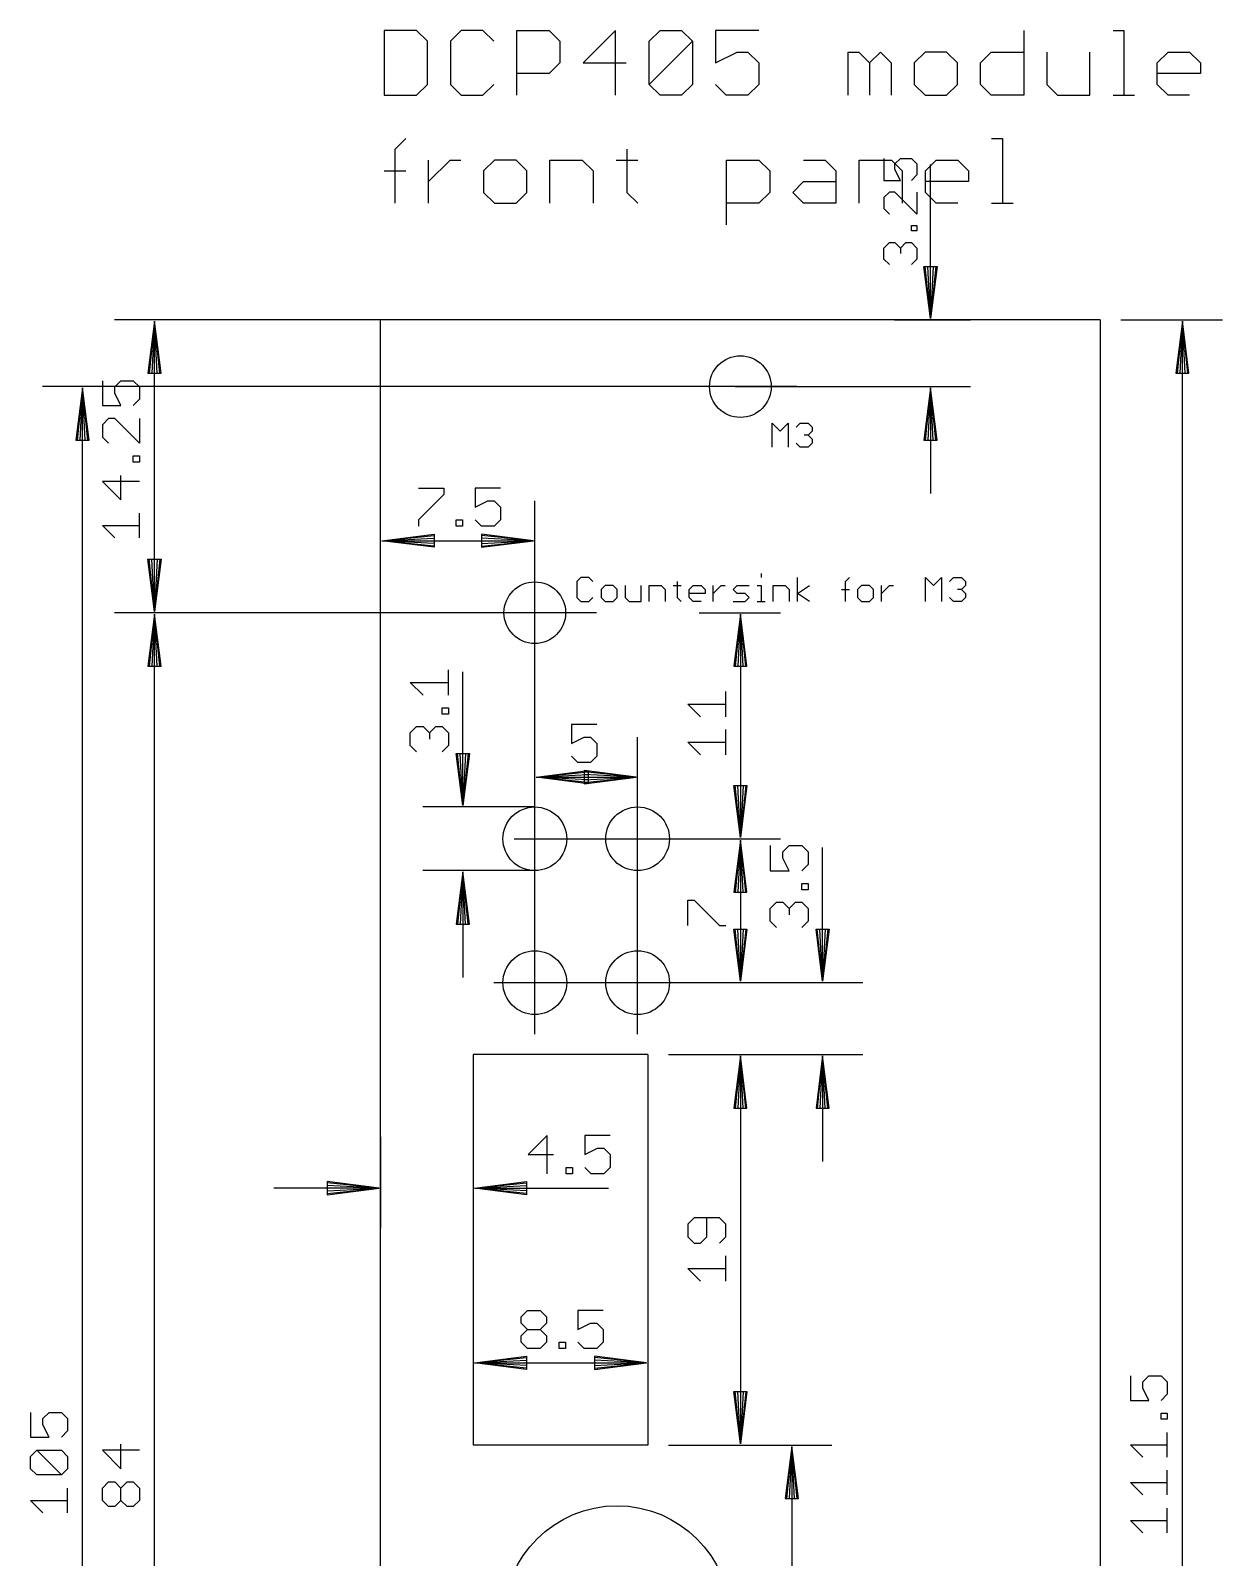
# Model space of a CAD drawing. Extents: x -17 to 281, y -45 to 126.
# Drawn here: x -17 to 41, y 51.3 to 125.6 of the extents above; entities that cross this region are included whole.
import ezdxf

# ---------------------------------------------------------------- set-up
doc = ezdxf.new("R2010")
doc.units = 0
doc.header["$MEASUREMENT"] = 0
for name, color, linetype, true_color in [('114', 253, 'CONTINUOUS', 0xadadad), ('20', 7, 'CONTINUOUS', 0xffffff), ('47', 140, 'CONTINUOUS', 0x00bfff)]:
    doc.layers.add(name, color=color, linetype=linetype, true_color=true_color)

msp = doc.modelspace()

# ---------------------------------------------------------------- linework, layer by layer
at = {"layer": '114'}
for p, q in [((0.1778, 125.5749), (0.1778, 122.4278)), ((1.7513, 125.5749), (0.1778, 125.5749)), ((2.2759, 125.0504), (1.7513, 125.5749)), ((3.9251, 125.5749), (3.4006, 125.0504)), ((4.9741, 125.5749), (3.9251, 125.5749)), ((5.4986, 125.0504), (4.9741, 125.5749)), ((6.6233, 122.4278), (6.6233, 125.5749)), ((6.6233, 125.5749), (8.1968, 125.5749)), ((8.1968, 125.5749), (8.7214, 125.0504)), ((11.4196, 125.5749), (9.8461, 124.0013)), ((11.4196, 122.4278), (11.4196, 125.5749)), ((13.0688, 125.0504), (13.5933, 125.5749)), ((13.5933, 125.5749), (14.6424, 125.5749)), ((14.6424, 125.5749), (15.1669, 125.0504)), ((18.3896, 125.5749), (16.2916, 125.5749)), ((16.2916, 125.5749), (16.2916, 124.0013)), ((31.2806, 125.5749), (31.2806, 122.4278)), ((35.6281, 125.5749), (36.1526, 125.5749)), ((36.1526, 125.5749), (36.1526, 122.4278)), ((2.2759, 122.9523), (2.2759, 125.0504)), ((3.4006, 125.0504), (3.4006, 122.9523)), ((8.7214, 125.0504), (8.7214, 124.0013)), ((13.0688, 122.9523), (13.0688, 125.0504)), ((13.0688, 122.9523), (15.1669, 125.0504)), ((15.1669, 125.0504), (15.1669, 122.9523)), ((16.2916, 124.0013), (17.3406, 124.5259)), ((17.3406, 124.5259), (17.8651, 124.5259)), ((17.8651, 124.5259), (18.3896, 124.0013)), ((22.7371, 122.4278), (22.7371, 124.5259)), ((22.7371, 124.5259), (23.2616, 124.5259)), ((23.2616, 124.5259), (23.7861, 124.0013)), ((23.7861, 124.0013), (24.3106, 124.5259)), ((24.3106, 124.5259), (24.8351, 124.0013)), ((26.4843, 124.5259), (25.9598, 124.0013)), ((27.5334, 124.5259), (26.4843, 124.5259)), ((28.0579, 124.0013), (27.5334, 124.5259)), ((29.1826, 124.0013), (29.7071, 124.5259)), ((29.7071, 124.5259), (31.2806, 124.5259)), ((32.4053, 124.5259), (32.4053, 122.9523)), ((34.5034, 122.4278), (34.5034, 124.5259)), ((37.7766, 124.0013), (38.3011, 124.5259)), ((38.3011, 124.5259), (39.3501, 124.5259)), ((39.3501, 124.5259), (39.8746, 124.0013)), ((8.1968, 123.4768), (6.6233, 123.4768)), ((8.7214, 124.0013), (8.1968, 123.4768)), ((9.8461, 124.0013), (11.9441, 124.0013)), ((18.3896, 124.0013), (18.3896, 122.9523)), ((23.7861, 124.0013), (23.7861, 122.4278)), ((24.8351, 124.0013), (24.8351, 122.4278)), ((25.9598, 124.0013), (25.9598, 122.9523)), ((28.0579, 122.9523), (28.0579, 124.0013)), ((29.1826, 122.9523), (29.1826, 124.0013)), ((37.7766, 122.9523), (37.7766, 124.0013)), ((39.8746, 123.4768), (37.7766, 123.4768)), ((39.8746, 124.0013), (39.8746, 123.4768)), ((1.7513, 122.4278), (2.2759, 122.9523)), ((3.4006, 122.9523), (3.9251, 122.4278)), ((4.9741, 122.4278), (5.4986, 122.9523)), ((13.5933, 122.4278), (13.0688, 122.9523)), ((15.1669, 122.9523), (14.6424, 122.4278)), ((16.8161, 122.4278), (16.2916, 122.9523)), ((18.3896, 122.9523), (17.8651, 122.4278)), ((25.9598, 122.9523), (26.4843, 122.4278)), ((27.5334, 122.4278), (28.0579, 122.9523)), ((29.7071, 122.4278), (29.1826, 122.9523)), ((32.4053, 122.9523), (32.9298, 122.4278)), ((38.3011, 122.4278), (37.7766, 122.9523)), ((0.1778, 122.4278), (1.7513, 122.4278)), ((3.9251, 122.4278), (4.9741, 122.4278)), ((14.6424, 122.4278), (13.5933, 122.4278)), ((17.8651, 122.4278), (16.8161, 122.4278)), ((26.4843, 122.4278), (27.5334, 122.4278)), ((31.2806, 122.4278), (29.7071, 122.4278)), ((32.9298, 122.4278), (34.5034, 122.4278)), ((35.6281, 122.4278), (36.6771, 122.4278)), ((39.3501, 122.4278), (38.3011, 122.4278)), ((0.7023, 119.8004), (1.2268, 120.3249)), ((0.7023, 117.1778), (0.7023, 119.8004)), ((11.9819, 119.8004), (11.9819, 117.7023)), ((29.7197, 120.3249), (30.2442, 120.3249)), ((30.2442, 120.3249), (30.2442, 117.1778)), ((2.3263, 117.1778), (2.3263, 119.2759)), ((2.3263, 118.2268), (3.3753, 119.2759)), ((3.3753, 119.2759), (3.8998, 119.2759)), ((5.5364, 119.2759), (5.0119, 118.7513)), ((6.5855, 119.2759), (5.5364, 119.2759)), ((7.11, 118.7513), (6.5855, 119.2759)), ((8.2347, 117.1778), (8.2347, 119.2759)), ((8.2347, 119.2759), (9.8082, 119.2759)), ((9.8082, 119.2759), (10.3327, 118.7513)), ((11.4574, 119.2759), (12.5065, 119.2759)), ((16.8287, 116.1288), (16.8287, 119.2759)), ((16.8287, 119.2759), (18.4022, 119.2759)), ((18.4022, 119.2759), (18.9267, 118.7513)), ((20.576, 119.2759), (21.625, 119.2759)), ((21.625, 119.2759), (22.1495, 118.7513)), ((23.2742, 117.1778), (23.2742, 119.2759)), ((23.2742, 119.2759), (24.8477, 119.2759)), ((24.8477, 119.2759), (25.3723, 118.7513)), ((26.4969, 118.7513), (27.0215, 119.2759)), ((27.0215, 119.2759), (28.0705, 119.2759)), ((28.0705, 119.2759), (28.595, 118.7513)), ((0.1778, 118.7513), (1.2268, 118.7513)), ((5.0119, 118.7513), (5.0119, 117.7023)), ((7.11, 117.7023), (7.11, 118.7513)), ((10.3327, 118.7513), (10.3327, 117.1778)), ((18.9267, 118.7513), (18.9267, 117.7023)), ((20.0514, 117.7023), (20.576, 118.2268)), ((20.576, 118.2268), (22.1495, 118.2268)), ((22.1495, 118.7513), (22.1495, 117.1778)), ((25.3723, 118.7513), (25.3723, 117.1778)), ((26.4969, 117.7023), (26.4969, 118.7513)), ((28.595, 118.2268), (26.4969, 118.2268)), ((28.595, 118.7513), (28.595, 118.2268)), ((5.0119, 117.7023), (5.5364, 117.1778)), ((6.5855, 117.1778), (7.11, 117.7023)), ((11.9819, 117.7023), (12.5065, 117.1778)), ((18.9267, 117.7023), (18.4022, 117.1778)), ((20.576, 117.1778), (20.0514, 117.7023)), ((27.0215, 117.1778), (26.4969, 117.7023)), ((5.5364, 117.1778), (6.5855, 117.1778)), ((18.4022, 117.1778), (16.8287, 117.1778)), ((22.1495, 117.1778), (20.576, 117.1778)), ((28.0705, 117.1778), (27.0215, 117.1778)), ((29.7197, 117.1778), (30.7687, 117.1778))]:
    msp.add_line(p, q, dxfattribs=at)
at = {"layer": '20'}
for p, q in [((0, -0.05), (0, 111.5)), ((35, 111.5), (0, 111.5)), ((35, 111.5), (35, 0)), ((13, 75.75), (4.5, 75.75)), ((4.5, 75.75), (4.5, 56.75)), ((13, 75.75), (13, 56.75)), ((13, 56.75), (4.5, 56.75))]:
    msp.add_line(p, q, dxfattribs=at)
for centre, radius in [((17.5, 108.25), 1.5), ((7.5, 97.25), 1.5), ((7.5, 86.25), 1.55), ((12.5, 86.25), 1.55), ((7.5, 79.25), 1.55), ((12.5, 79.25), 1.55), ((11.5, 48.3), 5.5)]:
    msp.add_circle(centre, radius, dxfattribs=at)
at = {"layer": '47'}
for p, q in [((24.485, 119.3495), (24.485, 118.2818)), ((25.0189, 119.0826), (25.2858, 119.3495)), ((25.0189, 118.8156), (25.0189, 119.0826)), ((25.2858, 119.3495), (25.8197, 119.3495)), ((25.8197, 119.3495), (26.0866, 119.0826)), ((26.0866, 119.0826), (26.0866, 118.5487)), ((26.75, 111.565), (26.75, 119.0539)), ((24.485, 118.2818), (25.2858, 118.2818)), ((25.2858, 118.2818), (25.0189, 118.8156)), ((26.0866, 118.5487), (25.8197, 118.2818)), ((24.752, 117.7123), (24.485, 117.4454)), ((24.485, 117.4454), (24.485, 116.9116)), ((25.0189, 117.7123), (24.752, 117.7123)), ((26.0866, 116.6446), (25.0189, 117.7123)), ((26.0866, 117.7123), (26.0866, 116.6446)), ((24.485, 116.9116), (24.752, 116.6446)), ((25.8197, 115.8261), (25.8197, 116.093)), ((25.8197, 116.093), (26.0866, 116.093)), ((26.0866, 116.093), (26.0866, 115.8261)), ((24.485, 114.9897), (24.752, 115.2566)), ((24.752, 115.2566), (25.0189, 115.2566)), ((25.0189, 115.2566), (25.2858, 114.9897)), ((25.2858, 114.9897), (25.5527, 115.2566)), ((25.5527, 115.2566), (25.8197, 115.2566)), ((26.0866, 115.8261), (25.8197, 115.8261)), ((25.8197, 115.2566), (26.0866, 114.9897)), ((24.485, 114.4558), (24.485, 114.9897)), ((24.752, 114.1889), (24.485, 114.4558)), ((25.2858, 114.9897), (25.2858, 114.7228)), ((26.0866, 114.4558), (25.8197, 114.1889)), ((26.0866, 114.9897), (26.0866, 114.4558)), ((26.75, 111.565), (26.4308, 114.1)), ((26.4308, 114.1), (27.0692, 114.1)), ((26.75, 111.565), (26.49, 114.1)), ((26.75, 111.565), (26.62, 114.1)), ((27.0692, 114.1), (26.75, 111.565)), ((26.88, 114.1), (26.75, 111.565)), ((27.01, 114.1), (26.75, 111.565)), ((6.5, 111.5), (-12.95, 111.5)), ((25, 111.5), (28.7, 111.5)), ((36, 111.5), (40.95, 111.5)), ((-11, 111.435), (-11.3192, 108.9)), ((-11, 111.435), (-11.26, 108.9)), ((-11, 111.435), (-11.13, 108.9)), ((-11, 97.315), (-11, 111.435)), ((-10.6808, 108.9), (-11, 111.435)), ((-10.87, 108.9), (-11, 111.435)), ((-10.74, 108.9), (-11, 111.435)), ((39, 111.435), (38.6808, 108.9)), ((39, 111.435), (38.74, 108.9)), ((39, 111.435), (38.87, 108.9)), ((39, 0.065), (39, 111.435)), ((39.3192, 108.9), (39, 111.435)), ((39.13, 108.9), (39, 111.435)), ((39.26, 108.9), (39, 111.435)), ((-13.5299, 108.5373), (-13.5299, 107.3384)), ((-12.9305, 108.2375), (-12.6308, 108.5373)), ((-12.6308, 108.5373), (-12.0313, 108.5373)), ((-12.0313, 108.5373), (-11.7316, 108.2375)), ((-11.3192, 108.9), (-10.6808, 108.9)), ((38.6808, 108.9), (39.3192, 108.9)), ((20.25, 108.25), (-16.45, 108.25)), ((-14.5, 108.185), (-14.8192, 105.65)), ((-14.5, 108.185), (-14.76, 105.65)), ((-14.5, 108.185), (-14.63, 105.65)), ((-14.5, 3.315), (-14.5, 108.185)), ((-14.1808, 105.65), (-14.5, 108.185)), ((-14.37, 105.65), (-14.5, 108.185)), ((-14.24, 105.65), (-14.5, 108.185)), ((-12.9305, 107.9378), (-12.9305, 108.2375)), ((-12.6308, 107.3384), (-12.9305, 107.9378)), ((-11.7316, 108.2375), (-11.7316, 107.6381)), ((17.25, 108.25), (28.7, 108.25)), ((26.75, 108.185), (26.4308, 105.65)), ((26.75, 108.185), (26.49, 105.65)), ((26.75, 108.185), (26.62, 105.65)), ((26.75, 108.185), (26.75, 103.05)), ((27.0692, 105.65), (26.75, 108.185)), ((26.88, 105.65), (26.75, 108.185)), ((27.01, 105.65), (26.75, 108.185)), ((-13.5299, 107.3384), (-12.6308, 107.3384)), ((-11.7316, 107.6381), (-12.0313, 107.3384)), ((-13.2302, 106.6957), (-13.5299, 106.396)), ((-13.5299, 106.396), (-13.5299, 105.7965)), ((-12.9305, 106.6957), (-13.2302, 106.6957)), ((-11.7316, 105.4968), (-12.9305, 106.6957)), ((-11.7316, 106.6957), (-11.7316, 105.4968)), ((19.0508, 105.3008), (19.0508, 106.4702)), ((19.0508, 106.4702), (19.4406, 106.0804)), ((19.4406, 106.0804), (19.8304, 106.4702)), ((19.8304, 106.4702), (19.8304, 105.3008)), ((20.2202, 106.2753), (20.4151, 106.4702)), ((20.4151, 106.4702), (20.8049, 106.4702)), ((20.8049, 106.4702), (20.9998, 106.2753)), ((20.9998, 106.2753), (20.9998, 106.0804)), ((-14.8192, 105.65), (-14.1808, 105.65)), ((-13.5299, 105.7965), (-13.2302, 105.4968)), ((20.4151, 105.3008), (20.2202, 105.4957)), ((20.8049, 105.8855), (20.61, 105.8855)), ((20.9998, 106.0804), (20.8049, 105.8855)), ((20.8049, 105.8855), (20.9998, 105.6906)), ((20.9998, 105.4957), (20.8049, 105.3008)), ((20.9998, 105.6906), (20.9998, 105.4957)), ((26.4308, 105.65), (27.0692, 105.65)), ((-12.0313, 104.576), (-12.0313, 104.8757)), ((-12.0313, 104.8757), (-11.7316, 104.8757)), ((-11.7316, 104.8757), (-11.7316, 104.576)), ((20.8049, 105.3008), (20.4151, 105.3008)), ((-11.7316, 104.576), (-12.0313, 104.576)), ((-11.7316, 103.6336), (-13.5299, 103.6336)), ((-13.5299, 103.6336), (-12.6308, 102.7344)), ((-12.6308, 102.7344), (-12.6308, 103.9333)), ((1.8357, 103.3054), (3.0685, 103.3054)), ((3.0685, 103.3054), (3.0685, 102.9972)), ((5.8309, 103.3054), (4.5981, 103.3054)), ((4.5981, 103.3054), (4.5981, 102.3808)), ((0, 87.75), (0, 102.7)), ((3.0685, 102.9972), (1.8357, 101.7644)), ((4.5981, 102.3808), (5.2145, 102.689)), ((5.2145, 102.689), (5.5227, 102.689)), ((5.5227, 102.689), (5.8309, 102.3808)), ((7.5, 76.75), (7.5, 102.7)), ((-11.7316, 100.8929), (-11.7316, 102.0918)), ((5.8309, 102.3808), (5.8309, 101.7644)), ((-12.9305, 100.8929), (-13.5299, 101.4923)), ((-13.5299, 101.4923), (-11.7316, 101.4923)), ((0.065, 100.75), (2.6, 101.0692)), ((1.8357, 101.7644), (1.8357, 101.4562)), ((2.6, 101.0692), (2.6, 100.4308)), ((3.6773, 101.4562), (3.6773, 101.7644)), ((3.6773, 101.7644), (3.9855, 101.7644)), ((3.9855, 101.4562), (3.6773, 101.4562)), ((3.9855, 101.7644), (3.9855, 101.4562)), ((4.9063, 101.4562), (4.5981, 101.7644)), ((7.435, 100.75), (4.9, 101.0692)), ((4.9, 101.0692), (4.9, 100.4308)), ((5.5227, 101.4562), (4.9063, 101.4562)), ((5.8309, 101.7644), (5.5227, 101.4562)), ((0.065, 100.75), (2.6, 101.01)), ((0.065, 100.75), (2.6, 100.88)), ((0.065, 100.75), (7.435, 100.75)), ((2.6, 100.4308), (0.065, 100.75)), ((2.6, 100.62), (0.065, 100.75)), ((2.6, 100.49), (0.065, 100.75)), ((7.435, 100.75), (4.9, 101.01)), ((7.435, 100.75), (4.9, 100.88)), ((4.9, 100.4308), (7.435, 100.75)), ((4.9, 100.62), (7.435, 100.75)), ((4.9, 100.49), (7.435, 100.75)), ((-11, 97.315), (-11.3192, 99.85)), ((-11.3192, 99.85), (-10.6808, 99.85)), ((-11, 97.315), (-11.26, 99.85)), ((-11, 97.315), (-11.13, 99.85)), ((-10.6808, 99.85), (-11, 97.315)), ((-10.87, 99.85), (-11, 97.315)), ((-10.74, 99.85), (-11, 97.315)), ((9.7457, 98.9702), (9.5508, 98.7753)), ((10.1355, 98.9702), (9.7457, 98.9702)), ((10.3304, 98.7753), (10.1355, 98.9702)), ((18.5162, 99.1651), (18.5162, 98.9702)), ((20.2703, 97.8008), (20.2703, 98.9702)), ((22.6091, 98.7753), (22.804, 98.9702)), ((26.507, 97.8008), (26.507, 98.9702)), ((26.507, 98.9702), (26.8968, 98.5804)), ((26.8968, 98.5804), (27.2866, 98.9702)), ((27.2866, 98.9702), (27.2866, 97.8008)), ((27.6764, 98.7753), (27.8713, 98.9702)), ((27.8713, 98.9702), (28.2611, 98.9702)), ((28.2611, 98.9702), (28.456, 98.7753)), ((9.5508, 98.7753), (9.5508, 97.9957)), ((10.9151, 98.5804), (10.7202, 98.3855)), ((10.7202, 98.3855), (10.7202, 97.9957)), ((11.3049, 98.5804), (10.9151, 98.5804)), ((11.4998, 98.3855), (11.3049, 98.5804)), ((11.4998, 97.9957), (11.4998, 98.3855)), ((11.8896, 98.5804), (11.8896, 97.9957)), ((12.6692, 97.8008), (12.6692, 98.5804)), ((13.059, 97.8008), (13.059, 98.5804)), ((13.059, 98.5804), (13.6437, 98.5804)), ((13.6437, 98.5804), (13.8386, 98.3855)), ((13.8386, 98.3855), (13.8386, 97.8008)), ((14.2284, 98.5804), (14.6182, 98.5804)), ((14.4233, 98.7753), (14.4233, 97.9957)), ((15.008, 98.3855), (15.2029, 98.5804)), ((15.008, 97.9957), (15.008, 98.3855)), ((15.7876, 98.1906), (15.008, 98.1906)), ((15.2029, 98.5804), (15.5927, 98.5804)), ((15.5927, 98.5804), (15.7876, 98.3855)), ((15.7876, 98.3855), (15.7876, 98.1906)), ((16.1774, 97.8008), (16.1774, 98.5804)), ((16.1774, 98.1906), (16.5672, 98.5804)), ((16.5672, 98.5804), (16.7621, 98.5804)), ((17.1519, 98.3855), (17.3468, 98.5804)), ((17.3468, 98.1906), (17.1519, 98.3855)), ((17.3468, 98.5804), (17.9315, 98.5804)), ((17.7366, 98.1906), (17.3468, 98.1906)), ((17.9315, 97.9957), (17.7366, 98.1906)), ((18.3213, 98.5804), (18.5162, 98.5804)), ((18.5162, 98.5804), (18.5162, 97.8008)), ((19.1009, 97.8008), (19.1009, 98.5804)), ((19.1009, 98.5804), (19.6856, 98.5804)), ((19.6856, 98.5804), (19.8805, 98.3855)), ((19.8805, 98.3855), (19.8805, 97.8008)), ((20.2703, 98.1906), (20.855, 98.5804)), ((20.855, 97.8008), (20.2703, 98.1906)), ((22.4142, 98.3855), (22.804, 98.3855)), ((22.6091, 97.8008), (22.6091, 98.7753)), ((23.3887, 98.5804), (23.1938, 98.3855)), ((23.1938, 98.3855), (23.1938, 97.9957)), ((23.7785, 98.5804), (23.3887, 98.5804)), ((23.9734, 98.3855), (23.7785, 98.5804)), ((23.9734, 97.9957), (23.9734, 98.3855)), ((24.3632, 97.8008), (24.3632, 98.5804)), ((24.3632, 98.1906), (24.753, 98.5804)), ((24.753, 98.5804), (24.9479, 98.5804)), ((28.2611, 98.3855), (28.0662, 98.3855)), ((28.456, 98.5804), (28.2611, 98.3855)), ((28.2611, 98.3855), (28.456, 98.1906)), ((28.456, 98.7753), (28.456, 98.5804)), ((28.456, 98.1906), (28.456, 97.9957)), ((9.5508, 97.9957), (9.7457, 97.8008)), ((9.7457, 97.8008), (10.1355, 97.8008)), ((10.1355, 97.8008), (10.3304, 97.9957)), ((10.7202, 97.9957), (10.9151, 97.8008)), ((10.9151, 97.8008), (11.3049, 97.8008)), ((11.3049, 97.8008), (11.4998, 97.9957)), ((11.8896, 97.9957), (12.0845, 97.8008)), ((12.0845, 97.8008), (12.6692, 97.8008)), ((14.4233, 97.9957), (14.6182, 97.8008)), ((15.2029, 97.8008), (15.008, 97.9957)), ((15.5927, 97.8008), (15.2029, 97.8008)), ((17.1519, 97.8008), (17.7366, 97.8008)), ((17.7366, 97.8008), (17.9315, 97.9957)), ((18.3213, 97.8008), (18.7111, 97.8008)), ((23.1938, 97.9957), (23.3887, 97.8008)), ((23.3887, 97.8008), (23.7785, 97.8008)), ((23.7785, 97.8008), (23.9734, 97.9957)), ((27.8713, 97.8008), (27.6764, 97.9957)), ((28.2611, 97.8008), (27.8713, 97.8008)), ((28.456, 97.9957), (28.2611, 97.8008)), ((5, 97.25), (-12.95, 97.25)), ((10.5, 97.25), (-12.95, 97.25)), ((-11, 97.185), (-11.3192, 94.65)), ((-11, 97.185), (-11.26, 94.65)), ((-11, 97.185), (-11.13, 94.65)), ((-11, 13.315), (-11, 97.185)), ((-10.6808, 94.65), (-11, 97.185)), ((-10.87, 94.65), (-11, 97.185)), ((-10.74, 94.65), (-11, 97.185)), ((15.5, 97.25), (19.45, 97.25)), ((17.5, 97.185), (17.1808, 94.65)), ((17.5, 97.185), (17.24, 94.65)), ((17.5, 97.185), (17.37, 94.65)), ((17.5, 97.185), (17.5, 86.315)), ((17.8192, 94.65), (17.5, 97.185)), ((17.63, 94.65), (17.5, 97.185)), ((17.76, 94.65), (17.5, 97.185)), ((-11.3192, 94.65), (-10.6808, 94.65)), ((3.2938, 93.2386), (3.2938, 94.4713)), ((4, 87.865), (4, 94.3809)), ((17.1808, 94.65), (17.8192, 94.65)), ((2.061, 93.2386), (1.4446, 93.8549)), ((1.4446, 93.8549), (3.2938, 93.8549)), ((16.7938, 92.1816), (16.7938, 93.4144)), ((2.9856, 92.3178), (2.9856, 92.626)), ((2.9856, 92.626), (3.2938, 92.626)), ((3.2938, 92.3178), (2.9856, 92.3178)), ((3.2938, 92.626), (3.2938, 92.3178)), ((15.561, 92.1816), (14.9446, 92.798)), ((14.9446, 92.798), (16.7938, 92.798)), ((1.4446, 91.4008), (1.7528, 91.709)), ((1.4446, 90.7844), (1.4446, 91.4008)), ((1.7528, 91.709), (2.061, 91.709)), ((2.061, 91.709), (2.3692, 91.4008)), ((2.3692, 91.4008), (2.6774, 91.709)), ((2.3692, 91.4008), (2.3692, 91.0926)), ((2.6774, 91.709), (2.9856, 91.709)), ((2.9856, 91.709), (3.2938, 91.4008)), ((3.2938, 91.4008), (3.2938, 90.7844)), ((10.5101, 91.8054), (9.2773, 91.8054)), ((9.2773, 91.8054), (9.2773, 90.8808)), ((16.7938, 90.34), (16.7938, 91.5728)), ((1.7528, 90.4762), (1.4446, 90.7844)), ((3.2938, 90.7844), (2.9856, 90.4762)), ((7.5, 88.25), (7.5, 91.2)), ((9.2773, 90.8808), (9.8937, 91.189)), ((9.8937, 91.189), (10.2019, 91.189)), ((10.2019, 91.189), (10.5101, 90.8808)), ((10.5101, 90.8808), (10.5101, 90.2644)), ((12.5, 76.75), (12.5, 91.2)), ((15.561, 90.34), (14.9446, 90.9564)), ((14.9446, 90.9564), (16.7938, 90.9564)), ((4, 87.865), (3.6808, 90.4)), ((3.6808, 90.4), (4.3192, 90.4)), ((4, 87.865), (3.74, 90.4)), ((4, 87.865), (3.87, 90.4)), ((4.3192, 90.4), (4, 87.865)), ((4.13, 90.4), (4, 87.865)), ((4.26, 90.4), (4, 87.865)), ((9.5855, 89.9562), (9.2773, 90.2644)), ((10.2019, 89.9562), (9.5855, 89.9562)), ((10.5101, 90.2644), (10.2019, 89.9562)), ((7.565, 89.25), (10.1, 89.5692)), ((7.565, 89.25), (10.1, 89.51)), ((7.565, 89.25), (10.1, 89.38)), ((7.565, 89.25), (12.435, 89.25)), ((10.1, 88.9308), (7.565, 89.25)), ((10.1, 89.12), (7.565, 89.25)), ((10.1, 88.99), (7.565, 89.25)), ((12.435, 89.25), (9.9, 89.5692)), ((9.9, 89.5692), (9.9, 88.9308)), ((12.435, 89.25), (9.9, 89.51)), ((12.435, 89.25), (9.9, 89.38)), ((9.9, 88.9308), (12.435, 89.25)), ((9.9, 89.12), (12.435, 89.25)), ((9.9, 88.99), (12.435, 89.25)), ((10.1, 89.5692), (10.1, 88.9308)), ((17.5, 86.315), (17.1808, 88.85)), ((17.1808, 88.85), (17.8192, 88.85)), ((17.5, 86.315), (17.24, 88.85)), ((17.5, 86.315), (17.37, 88.85)), ((17.8192, 88.85), (17.5, 86.315)), ((17.63, 88.85), (17.5, 86.315)), ((17.76, 88.85), (17.5, 86.315)), ((7.5, 87.8), (2.05, 87.8)), ((6.5, 86.25), (19.45, 86.25)), ((7.1808, 86.25), (7.8192, 86.25)), ((7.5, 85.9308), (7.5, 86.5692)), ((15.5, 86.25), (19.45, 86.25)), ((17.5, 86.185), (17.1808, 83.65)), ((17.5, 86.185), (17.24, 83.65)), ((17.5, 86.185), (17.37, 83.65)), ((17.5, 86.185), (17.5, 79.315)), ((17.8192, 83.65), (17.5, 86.185)), ((17.63, 83.65), (17.5, 86.185)), ((17.76, 83.65), (17.5, 86.185)), ((18.9446, 85.9213), (18.9446, 84.6886)), ((19.561, 85.6131), (19.8692, 85.9213)), ((19.561, 85.3049), (19.561, 85.6131)), ((19.8692, 85.9213), (20.4856, 85.9213)), ((20.4856, 85.9213), (20.7938, 85.6131)), ((20.7938, 85.6131), (20.7938, 84.9968)), ((21.5, 79.315), (21.5, 85.8309)), ((7.5, 84.7), (2.05, 84.7)), ((19.8692, 84.6886), (19.561, 85.3049)), ((20.7938, 84.9968), (20.4856, 84.6886)), ((4, 84.635), (3.6808, 82.1)), ((4, 84.635), (3.74, 82.1)), ((4, 84.635), (3.87, 82.1)), ((4, 84.635), (4, 79.5)), ((4.3192, 82.1), (4, 84.635)), ((4.13, 82.1), (4, 84.635)), ((4.26, 82.1), (4, 84.635)), ((18.9446, 84.6886), (19.8692, 84.6886)), ((20.4856, 83.7678), (20.4856, 84.076)), ((20.4856, 84.076), (20.7938, 84.076)), ((20.7938, 84.076), (20.7938, 83.7678)), ((14.9446, 82.0273), (14.9446, 83.2601)), ((14.9446, 83.2601), (15.2528, 83.2601)), ((15.2528, 83.2601), (16.4856, 82.0273)), ((17.1808, 83.65), (17.8192, 83.65)), ((20.7938, 83.7678), (20.4856, 83.7678)), ((18.9446, 82.8508), (19.2528, 83.159)), ((18.9446, 82.2344), (18.9446, 82.8508)), ((19.2528, 83.159), (19.561, 83.159)), ((19.561, 83.159), (19.8692, 82.8508)), ((19.8692, 82.8508), (20.1774, 83.159)), ((19.8692, 82.8508), (19.8692, 82.5426)), ((20.1774, 83.159), (20.4856, 83.159)), ((20.4856, 83.159), (20.7938, 82.8508)), ((20.7938, 82.8508), (20.7938, 82.2344)), ((3.6808, 82.1), (4.3192, 82.1)), ((16.4856, 82.0273), (16.7938, 82.0273)), ((17.5, 79.315), (17.1808, 81.85)), ((17.1808, 81.85), (17.8192, 81.85)), ((17.5, 79.315), (17.24, 81.85)), ((17.5, 79.315), (17.37, 81.85)), ((17.8192, 81.85), (17.5, 79.315)), ((17.63, 81.85), (17.5, 79.315)), ((17.76, 81.85), (17.5, 79.315)), ((19.2528, 81.9262), (18.9446, 82.2344)), ((20.7938, 82.2344), (20.4856, 81.9262)), ((21.5, 79.315), (21.1808, 81.85)), ((21.1808, 81.85), (21.8192, 81.85)), ((21.5, 79.315), (21.24, 81.85)), ((21.5, 79.315), (21.37, 81.85)), ((21.8192, 81.85), (21.5, 79.315)), ((21.63, 81.85), (21.5, 79.315)), ((21.76, 81.85), (21.5, 79.315)), ((5.5, 79.25), (19.45, 79.25)), ((15.5, 79.25), (23.45, 79.25)), ((14, 75.75), (23.45, 75.75)), ((15.5, 75.75), (19.45, 75.75)), ((17.5, 75.685), (17.1808, 73.15)), ((17.5, 75.685), (17.24, 73.15)), ((17.5, 75.685), (17.37, 73.15)), ((17.5, 75.685), (17.5, 56.815)), ((17.8192, 73.15), (17.5, 75.685)), ((17.63, 73.15), (17.5, 75.685)), ((17.76, 73.15), (17.5, 75.685)), ((21.5, 75.685), (21.1808, 73.15)), ((21.5, 75.685), (21.24, 73.15)), ((21.5, 75.685), (21.37, 73.15)), ((21.5, 75.685), (21.5, 70.55)), ((21.8192, 73.15), (21.5, 75.685)), ((21.63, 73.15), (21.5, 75.685)), ((21.76, 73.15), (21.5, 75.685)), ((17.1808, 73.15), (17.8192, 73.15)), ((21.1808, 73.15), (21.8192, 73.15)), ((4.5, 72.25), (4.5, 67.3)), ((0, 71.75), (0, 67.3)), ((8.1008, 71.8054), (7.1762, 70.8808)), ((8.1008, 69.9562), (8.1008, 71.8054)), ((11.1713, 71.8054), (9.9386, 71.8054)), ((9.9386, 71.8054), (9.9386, 70.8808)), ((7.1762, 70.8808), (8.409, 70.8808)), ((9.9386, 70.8808), (10.5549, 71.189)), ((10.5549, 71.189), (10.8631, 71.189)), ((10.8631, 71.189), (11.1713, 70.8808)), ((11.1713, 70.8808), (11.1713, 70.2644)), ((9.0178, 69.9562), (9.0178, 70.2644)), ((9.0178, 70.2644), (9.326, 70.2644)), ((9.326, 69.9562), (9.0178, 69.9562)), ((9.326, 70.2644), (9.326, 69.9562)), ((10.2468, 69.9562), (9.9386, 70.2644)), ((10.8631, 69.9562), (10.2468, 69.9562)), ((11.1713, 70.2644), (10.8631, 69.9562)), ((-0.065, 69.25), (-5.2, 69.25)), ((-0.065, 69.25), (-2.6, 69.5692)), ((-2.6, 69.5692), (-2.6, 68.9308)), ((-0.065, 69.25), (-2.6, 69.51)), ((-0.065, 69.25), (-2.6, 69.38)), ((-2.6, 68.9308), (-0.065, 69.25)), ((-2.6, 69.12), (-0.065, 69.25)), ((-2.6, 68.99), (-0.065, 69.25)), ((4.565, 69.25), (7.1, 69.5692)), ((4.565, 69.25), (7.1, 69.51)), ((4.565, 69.25), (7.1, 69.38)), ((4.565, 69.25), (11.0809, 69.25)), ((7.1, 68.9308), (4.565, 69.25)), ((7.1, 69.12), (4.565, 69.25)), ((7.1, 68.99), (4.565, 69.25)), ((7.1, 69.5692), (7.1, 68.9308)), ((15.2528, 67.8073), (14.9446, 67.4991)), ((16.4856, 67.8073), (15.2528, 67.8073)), ((15.8692, 66.8827), (15.8692, 67.8073)), ((16.7938, 67.4991), (16.4856, 67.8073)), ((14.9446, 67.4991), (14.9446, 66.8827)), ((14.9446, 66.8827), (15.2528, 66.5745)), ((15.561, 66.5745), (15.8692, 66.8827)), ((16.4856, 66.5745), (16.7938, 66.8827)), ((16.7938, 66.8827), (16.7938, 67.4991)), ((15.2528, 66.5745), (15.561, 66.5745)), ((16.7938, 64.7329), (16.7938, 65.9657)), ((15.561, 64.7329), (14.9446, 65.3493)), ((14.9446, 65.3493), (16.7938, 65.3493)), ((4.5, 63.75), (4.5, 58.8)), ((6.8357, 62.9972), (7.1439, 63.3054)), ((7.1439, 63.3054), (7.7603, 63.3054)), ((7.7603, 63.3054), (8.0685, 62.9972)), ((10.8309, 63.3054), (9.5981, 63.3054)), ((9.5981, 63.3054), (9.5981, 62.3808)), ((13, 63.25), (13, 58.8)), ((6.8357, 62.689), (6.8357, 62.9972)), ((7.1439, 62.3808), (6.8357, 62.689)), ((8.0685, 62.689), (7.7603, 62.3808)), ((8.0685, 62.9972), (8.0685, 62.689)), ((9.5981, 62.3808), (10.2145, 62.689)), ((10.2145, 62.689), (10.5227, 62.689)), ((10.5227, 62.689), (10.8309, 62.3808)), ((6.8357, 62.0726), (7.1439, 62.3808)), ((6.8357, 61.7644), (6.8357, 62.0726)), ((7.1439, 61.4562), (6.8357, 61.7644)), ((7.1439, 62.3808), (7.7603, 62.3808)), ((7.7603, 62.3808), (8.0685, 62.0726)), ((8.0685, 61.7644), (7.7603, 61.4562)), ((8.0685, 62.0726), (8.0685, 61.7644)), ((8.6773, 61.4562), (8.6773, 61.7644)), ((8.6773, 61.7644), (8.9855, 61.7644)), ((8.9855, 61.7644), (8.9855, 61.4562)), ((9.9063, 61.4562), (9.5981, 61.7644)), ((10.8309, 61.7644), (10.5227, 61.4562)), ((10.8309, 62.3808), (10.8309, 61.7644)), ((4.565, 60.75), (7.1, 61.0692)), ((4.565, 60.75), (7.1, 61.01)), ((7.1, 61.0692), (7.1, 60.4308)), ((7.7603, 61.4562), (7.1439, 61.4562)), ((8.9855, 61.4562), (8.6773, 61.4562)), ((10.5227, 61.4562), (9.9063, 61.4562)), ((12.935, 60.75), (10.4, 61.0692)), ((10.4, 61.0692), (10.4, 60.4308)), ((12.935, 60.75), (10.4, 61.01)), ((4.565, 60.75), (7.1, 60.88)), ((4.565, 60.75), (12.935, 60.75)), ((7.1, 60.4308), (4.565, 60.75)), ((7.1, 60.62), (4.565, 60.75)), ((7.1, 60.49), (4.565, 60.75)), ((12.935, 60.75), (10.4, 60.88)), ((10.4, 60.4308), (12.935, 60.75)), ((10.4, 60.62), (12.935, 60.75)), ((10.4, 60.49), (12.935, 60.75)), ((36.4701, 60.1265), (36.4701, 58.9276)), ((37.0695, 59.8268), (37.3692, 60.1265)), ((37.0695, 59.527), (37.0695, 59.8268)), ((37.3692, 58.9276), (37.0695, 59.527)), ((37.3692, 60.1265), (37.9687, 60.1265)), ((37.9687, 60.1265), (38.2684, 59.8268)), ((38.2684, 59.8268), (38.2684, 59.2273)), ((17.5, 56.815), (17.1808, 59.35)), ((17.1808, 59.35), (17.8192, 59.35)), ((17.5, 56.815), (17.24, 59.35)), ((17.5, 56.815), (17.37, 59.35)), ((17.8192, 59.35), (17.5, 56.815)), ((17.63, 59.35), (17.5, 56.815)), ((17.76, 59.35), (17.5, 56.815)), ((36.4701, 58.9276), (37.3692, 58.9276)), ((38.2684, 59.2273), (37.9687, 58.9276)), ((-17.0299, 58.3415), (-17.0299, 57.1426)), ((-16.4305, 58.0418), (-16.1308, 58.3415)), ((-16.4305, 57.7421), (-16.4305, 58.0418)), ((-16.1308, 58.3415), (-15.5313, 58.3415)), ((-15.5313, 58.3415), (-15.2316, 58.0418)), ((-15.2316, 58.0418), (-15.2316, 57.4423)), ((37.9687, 58.0068), (37.9687, 58.3065)), ((37.9687, 58.3065), (38.2684, 58.3065)), ((38.2684, 58.0068), (37.9687, 58.0068)), ((38.2684, 58.3065), (38.2684, 58.0068)), ((-16.1308, 57.1426), (-16.4305, 57.7421)), ((-15.2316, 57.4423), (-15.5313, 57.1426)), ((38.2684, 56.1652), (38.2684, 57.3641)), ((-17.0299, 57.1426), (-16.1308, 57.1426)), ((-17.0299, 56.2002), (-16.7302, 56.4999)), ((-16.7302, 56.4999), (-15.5313, 56.4999)), ((-15.5313, 55.301), (-16.7302, 56.4999)), ((-15.5313, 56.4999), (-15.2316, 56.2002)), ((-11.7316, 56.4991), (-13.5299, 56.4991)), ((-13.5299, 56.4991), (-12.6308, 55.5999)), ((-12.6308, 55.5999), (-12.6308, 56.7988)), ((14, 56.75), (19.45, 56.75)), ((15.5, 56.75), (21.95, 56.75)), ((20, 56.685), (19.6808, 54.15)), ((20, 56.685), (19.74, 54.15)), ((20, 56.685), (19.87, 54.15)), ((20, 56.685), (20, 38.815)), ((20.3192, 54.15), (20, 56.685)), ((20.13, 54.15), (20, 56.685)), ((20.26, 54.15), (20, 56.685)), ((37.0695, 56.1652), (36.4701, 56.7647)), ((36.4701, 56.7647), (38.2684, 56.7647)), ((-17.0299, 55.6008), (-17.0299, 56.2002)), ((-15.2316, 56.2002), (-15.2316, 55.6008)), ((-16.7302, 55.301), (-17.0299, 55.6008)), ((-15.5313, 55.301), (-16.7302, 55.301)), ((-15.2316, 55.6008), (-15.5313, 55.301)), ((38.2684, 54.3237), (38.2684, 55.5225)), ((-15.2316, 53.4595), (-15.2316, 54.6584)), ((-13.5299, 54.6575), (-13.2302, 54.9572)), ((-13.5299, 54.0581), (-13.5299, 54.6575)), ((-13.2302, 54.9572), (-12.9305, 54.9572)), ((-12.9305, 54.9572), (-12.6308, 54.6575)), ((-12.6308, 54.6575), (-12.331, 54.9572)), ((-12.6308, 54.0581), (-12.6308, 54.6575)), ((-12.331, 54.9572), (-12.0313, 54.9572)), ((-12.0313, 54.9572), (-11.7316, 54.6575)), ((-11.7316, 54.6575), (-11.7316, 54.0581)), ((37.0695, 54.3237), (36.4701, 54.9231)), ((36.4701, 54.9231), (38.2684, 54.9231)), ((-16.4305, 53.4595), (-17.0299, 54.0589)), ((-17.0299, 54.0589), (-15.2316, 54.0589)), ((-13.2302, 53.7583), (-13.5299, 54.0581)), ((-12.9305, 53.7583), (-13.2302, 53.7583)), ((-12.6308, 54.0581), (-12.9305, 53.7583)), ((-12.331, 53.7583), (-12.6308, 54.0581)), ((-12.0313, 53.7583), (-12.331, 53.7583)), ((-11.7316, 54.0581), (-12.0313, 53.7583)), ((19.6808, 54.15), (20.3192, 54.15)), ((38.2684, 52.4821), (38.2684, 53.681)), ((37.0695, 52.4821), (36.4701, 53.0815)), ((36.4701, 53.0815), (38.2684, 53.0815)), ((16.0763, 51.3009), (16.0763, 51.3009))]:
    msp.add_line(p, q, dxfattribs=at)

doc.saveas('drawing.dxf')
